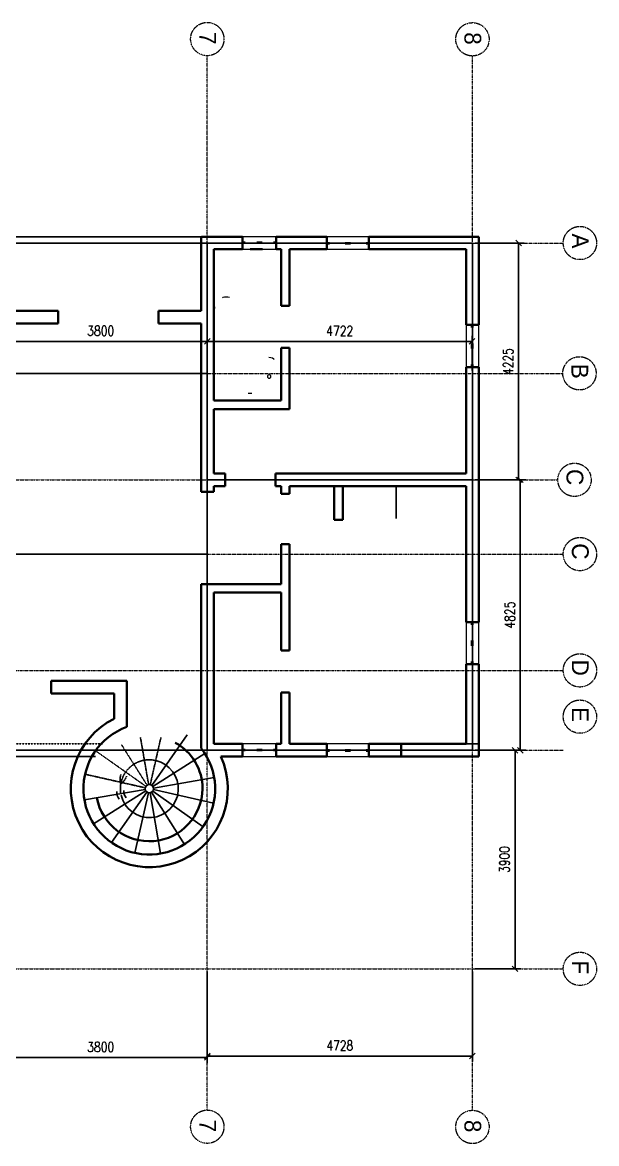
# Model space of a CAD drawing. Header units: inches. Extents: x 13 to 34639, y 6 to 20010.
# Drawn here: x 24404 to 34639, y 6 to 20010 of the extents above; entities that cross this region are included whole.
import ezdxf

# ---------------------------------------------------------------- set-up
doc = ezdxf.new("R2010")
doc.units = ezdxf.units.IN
doc.header["$MEASUREMENT"] = 0
for name, pattern in [('DASHED', [19.05, 12.7, -6.35]), ('HIDDEN', [0.25, 0.125, -0.125]), ('PHANTOM2', [31.75, 15.875, -3.175, 3.175, -3.175, 3.175, -3.175])]:
    doc.linetypes.add(name, pattern=pattern)
doc.layers.get('Defpoints').update_dxf_attribs({"color": 140})
for name, color, linetype, lineweight in [('A-Dimension', 1, 'Continuous', 15), ('A-WALL', 5, 'Continuous', 120), ('A-WINDOW', 4, 'Continuous', 9), ('HATCH', 6, 'Continuous', 0), ('Hide', 224, 'DASHED', 25), ('SANITARY', 212, 'Continuous', 5)]:
    doc.layers.add(name, color=color, linetype=linetype, lineweight=lineweight)
for name, color, linetype in [('A-Text', 4, 'Continuous'), ('broken', 9, 'Continuous'), ('HACTH', 8, 'Continuous'), ('panel', 2, 'Continuous')]:
    doc.layers.add(name, color=color, linetype=linetype)
doc.styles.add('MPN', font='romans.shx', dxfattribs={"width": 0.8, "height": 1.75})
doc.styles.get("Standard").update_dxf_attribs({"font": 'arial.ttf'})
doc.dimstyles.new('MPN', dxfattribs={"dimtxt": 2.5, "dimasz": 2.5, "dimexe": 1.2, "dimexo": 1, "dimgap": 1, "dimtad": 1, "dimdec": 0, "dimzin": 0, "dimdsep": 46, "dimtxsty": 'MPN', "dimcen": 0.09, "dimclrd": 256, "dimclrt": 1, "dimadec": 0, "dimazin": 0, "dimtfac": 1, "dimtdec": 0, "dimtofl": 0, "dimtmove": 0, "dimatfit": 3, "dimfxl": 1, "dimtolj": 1, "dimtzin": 0, "dimarcsym": 0})

# ---------------------------------------------------------------- blocks, each defined once
blk = doc.blocks.new('win 750')
at = {"layer": 'A-WINDOW'}
for p, q in [((0, 225), (-750, 225)), ((-750, 0), (0, 0))]:
    blk.add_line(p, q, dxfattribs=at)
for points in [[(-375, 118, 50, 50, 0), (-425, 118, 15, 15, 0), (-700, 118, 50, 50, 0), (-750, 118, 50, 50, 0)], [(0, 118, 50, 50, 0), (-50, 118, 15, 15, 0), (-325, 118, 50, 50, 0), (-375, 118, 50, 50, 0)]]:
    blk.add_lwpolyline(points, format="xyseb", dxfattribs=at)
blk = doc.blocks.new('WIN-600')
at = {"layer": 'A-WINDOW'}
for p, q in [((0, 0), (0, 600)), ((225, 600), (225, 0))]:
    blk.add_line(p, q, dxfattribs=at)
for points in [[(107, 300, 50, 50, 0), (107, 350, 15, 15, 0), (107, 550, 50, 50, 0), (107, 600, 50, 50, 0)], [(107, 0, 50, 50, 0), (107, 50, 15, 15, 0), (107, 250, 50, 50, 0), (107, 300, 50, 50, 0)]]:
    blk.add_lwpolyline(points, format="xyseb", dxfattribs=at)
blk = doc.blocks.new('WIN 600')
at = {"layer": 'A-WINDOW', "rotation": 270}
blk.add_blockref('WIN-600', (0, 225), dxfattribs=at)
blk = doc.blocks.new('_Oblique')
at = {"color": 0, "linetype": 'ByBlock', "lineweight": -2}
blk.add_line((-0.5, -0.5), (0.5, 0.5), dxfattribs=at)
blk = doc.blocks.new('*D29')
at = {"layer": 'A-Dimension', "color": 0, "lineweight": -2, "transparency": 16777216}
for p, q in [((27699, 13799), (27699, 14419)), ((32421, 13799), (32421, 14419))]:
    blk.add_line(p, q, dxfattribs=at)
at = {"layer": 'A-Dimension', "lineweight": -2, "transparency": 16777216}
blk.add_line((27699, 14319), (32421, 14319), dxfattribs=at)
at = {"layer": 'Defpoints', "color": 0, "transparency": 16777216}
for p in [(32421, 14319), (27699, 13749), (32421, 13749)]:
    blk.add_point(p, dxfattribs=at)
at = {"layer": 'A-Dimension', "lineweight": -2, "transparency": 16777216, "xscale": 100, "yscale": 100, "zscale": 100, "rotation": 180}
blk.add_blockref('_Oblique', (27699, 14319), dxfattribs=at)
at = {"layer": 'A-Dimension', "lineweight": -2, "transparency": 16777216, "xscale": 100, "yscale": 100, "zscale": 100}
blk.add_blockref('_Oblique', (32421, 14319), dxfattribs=at)
at = {"layer": 'A-Dimension', "color": 1, "transparency": 16777216, "insert": (30060, 14507), "char_height": 175, "attachment_point": 5, "style": 'MPN'}
blk.add_mtext('\\A1;4722', dxfattribs=at)
blk = doc.blocks.new('*D32')
at = {"layer": 'A-Dimension', "color": 0, "lineweight": -2, "transparency": 16777216}
for p, q in [((32476, 16074), (33350, 16074)), ((32476, 11849), (33350, 11849))]:
    blk.add_line(p, q, dxfattribs=at)
at = {"layer": 'A-Dimension', "lineweight": -2, "transparency": 16777216}
blk.add_line((33250, 16074), (33250, 11849), dxfattribs=at)
at = {"layer": 'Defpoints', "color": 0, "transparency": 16777216}
for p in [(32426, 16074), (32426, 11849), (33250, 11849)]:
    blk.add_point(p, dxfattribs=at)
at = {"layer": 'A-Dimension', "lineweight": -2, "transparency": 16777216, "xscale": 100, "yscale": 100, "zscale": 100}
for p, rotation in [((33250, 16074), 90), ((33250, 11849), 270)]:
    blk.add_blockref('_Oblique', p, dxfattribs=dict(at, rotation=rotation))
at = {"layer": 'A-Dimension', "color": 1, "transparency": 16777216, "insert": (33063, 13961), "char_height": 175, "attachment_point": 5, "rotation": 90, "style": 'MPN'}
blk.add_mtext('\\A1;4225', dxfattribs=at)
blk = doc.blocks.new('*D33')
at = {"layer": 'A-Dimension', "color": 0, "lineweight": -2, "transparency": 16777216}
for p, q in [((32476, 11849), (33380, 11849)), ((32476, 7024), (33380, 7024))]:
    blk.add_line(p, q, dxfattribs=at)
at = {"layer": 'A-Dimension', "lineweight": -2, "transparency": 16777216}
blk.add_line((33280, 11849), (33280, 7024), dxfattribs=at)
at = {"layer": 'Defpoints', "color": 0, "transparency": 16777216}
for p in [(32426, 11849), (32426, 7024), (33280, 7024)]:
    blk.add_point(p, dxfattribs=at)
at = {"layer": 'A-Dimension', "lineweight": -2, "transparency": 16777216, "xscale": 100, "yscale": 100, "zscale": 100}
for p, rotation in [((33280, 11849), 90), ((33280, 7024), 270)]:
    blk.add_blockref('_Oblique', p, dxfattribs=dict(at, rotation=rotation))
at = {"layer": 'A-Dimension', "color": 1, "transparency": 16777216, "insert": (33093, 9436), "char_height": 175, "attachment_point": 5, "rotation": 90, "style": 'MPN'}
blk.add_mtext('\\A1;4825', dxfattribs=at)
blk = doc.blocks.new('*D34')
at = {"layer": 'A-Dimension', "color": 0, "lineweight": -2, "transparency": 16777216}
for p, q in [((32476, 7024), (33287, 7024)), ((32476, 3124), (33287, 3124))]:
    blk.add_line(p, q, dxfattribs=at)
at = {"layer": 'A-Dimension', "lineweight": -2, "transparency": 16777216}
blk.add_line((33187, 7024), (33187, 3124), dxfattribs=at)
at = {"layer": 'Defpoints', "color": 0, "transparency": 16777216}
for p in [(32426, 7024), (32426, 3124), (33187, 3124)]:
    blk.add_point(p, dxfattribs=at)
at = {"layer": 'A-Dimension', "lineweight": -2, "transparency": 16777216, "xscale": 100, "yscale": 100, "zscale": 100}
for p, rotation in [((33187, 7024), 90), ((33187, 3124), 270)]:
    blk.add_blockref('_Oblique', p, dxfattribs=dict(at, rotation=rotation))
at = {"layer": 'A-Dimension', "color": 1, "transparency": 16777216, "insert": (32999, 5074), "char_height": 175, "attachment_point": 5, "rotation": 90, "style": 'MPN'}
blk.add_mtext('\\A1;3900', dxfattribs=at)
blk = doc.blocks.new('*D35')
at = {"layer": 'A-Dimension', "color": 0, "lineweight": -2, "transparency": 16777216}
for p, q in [((27699, 3074), (27699, 1469)), ((32426, 3074), (32426, 1469))]:
    blk.add_line(p, q, dxfattribs=at)
at = {"layer": 'A-Dimension', "lineweight": -2, "transparency": 16777216}
blk.add_line((32426, 1569), (27699, 1569), dxfattribs=at)
at = {"layer": 'Defpoints', "color": 0, "transparency": 16777216}
for p in [(27699, 3124), (32426, 3124), (27699, 1569)]:
    blk.add_point(p, dxfattribs=at)
at = {"layer": 'A-Dimension', "lineweight": -2, "transparency": 16777216, "xscale": 100, "yscale": 100, "zscale": 100, "rotation": 180}
blk.add_blockref('_Oblique', (27699, 1569), dxfattribs=at)
at = {"layer": 'A-Dimension', "lineweight": -2, "transparency": 16777216, "xscale": 100, "yscale": 100, "zscale": 100}
blk.add_blockref('_Oblique', (32426, 1569), dxfattribs=at)
at = {"layer": 'A-Dimension', "color": 1, "transparency": 16777216, "insert": (30063, 1756), "char_height": 175, "attachment_point": 5, "style": 'MPN'}
blk.add_mtext('\\A1;4728', dxfattribs=at)
blk = doc.blocks.new('*D36')
at = {"layer": 'A-Dimension', "color": 0, "lineweight": -2, "transparency": 16777216}
for p, q in [((27699, 3074), (27699, 1443)), ((23899, 2961), (23899, 1443))]:
    blk.add_line(p, q, dxfattribs=at)
at = {"layer": 'A-Dimension', "lineweight": -2, "transparency": 16777216}
blk.add_line((27699, 1543), (23899, 1543), dxfattribs=at)
at = {"layer": 'Defpoints', "color": 0, "transparency": 16777216}
for p in [(23899, 3011), (27699, 3124), (23899, 1543)]:
    blk.add_point(p, dxfattribs=at)
at = {"layer": 'A-Dimension', "lineweight": -2, "transparency": 16777216, "xscale": 100, "yscale": 100, "zscale": 100, "rotation": 180}
blk.add_blockref('_Oblique', (23899, 1543), dxfattribs=at)
at = {"layer": 'A-Dimension', "lineweight": -2, "transparency": 16777216, "xscale": 100, "yscale": 100, "zscale": 100}
blk.add_blockref('_Oblique', (27699, 1543), dxfattribs=at)
at = {"layer": 'A-Dimension', "color": 1, "transparency": 16777216, "insert": (25799, 1731), "char_height": 175, "attachment_point": 5, "style": 'MPN'}
blk.add_mtext('\\A1;3800', dxfattribs=at)
blk = doc.blocks.new('*D44')
at = {"layer": 'A-Dimension', "color": 0, "lineweight": -2, "transparency": 16777216}
for p, q in [((23899, 13799), (23899, 14419)), ((27699, 13799), (27699, 14419))]:
    blk.add_line(p, q, dxfattribs=at)
at = {"layer": 'A-Dimension', "lineweight": -2, "transparency": 16777216}
blk.add_line((23899, 14319), (27699, 14319), dxfattribs=at)
at = {"layer": 'Defpoints', "color": 0, "transparency": 16777216}
for p in [(27699, 14319), (23899, 13749), (27699, 13749)]:
    blk.add_point(p, dxfattribs=at)
at = {"layer": 'A-Dimension', "lineweight": -2, "transparency": 16777216, "xscale": 100, "yscale": 100, "zscale": 100, "rotation": 180}
blk.add_blockref('_Oblique', (23899, 14319), dxfattribs=at)
at = {"layer": 'A-Dimension', "lineweight": -2, "transparency": 16777216, "xscale": 100, "yscale": 100, "zscale": 100}
blk.add_blockref('_Oblique', (27699, 14319), dxfattribs=at)
at = {"layer": 'A-Dimension', "color": 1, "transparency": 16777216, "insert": (25799, 14507), "char_height": 175, "attachment_point": 5, "style": 'MPN'}
blk.add_mtext('\\A1;3800', dxfattribs=at)

msp = doc.modelspace()

# ---------------------------------------------------------------- linework, layer by layer
for p, q in [((26708.2, 6398), (27342.7, 7296.5)), ((26728, 6377.1), (27658.1, 6964.5)), ((26738.3, 6350.2), (27822.4, 6537)), ((26592.9, 6325.2), (25508.9, 6138.4)), ((26603.2, 6298.3), (25673.2, 5710.9)), ((26623.1, 6277.4), (25988.6, 5378.8)), ((26649.4, 6265.7), (26407.1, 5192.7)), ((26678.2, 6265), (26864.9, 5180.9)), ((26705, 6275.3), (27292.4, 5345.2)), ((26725.9, 6295.1), (27624.5, 5660.6)), ((26737.6, 6321.4), (27810.6, 6079.1))]:
    msp.add_line(p, q)
msp.add_circle((26665.6, 6337.7), 73.8)
at = {"color": 3}
for centre, radius, start, end in [((26665.6, 6337.7), 516.6, 192.72513, 77.27487), ((26255.1, 6268.9), 169.8, 174.43859, 222.46037), ((26380, 6290.7), 169.8, 174.43859, 222.46037)]:
    msp.add_arc(centre, radius, start, end, dxfattribs=at)
at = {"layer": 'A-WALL', "lineweight": 35}
for p, q in [((27588.9, 16186.5), (27588.9, 15961.5)), ((28329.1, 16186.5), (27596.9, 16186.5)), ((28329.1, 15961.5), (28329.1, 16186.5)), ((29829.1, 16186.5), (28929.1, 16186.5)), ((28929.1, 15961.5), (28929.1, 16186.5)), ((29829.1, 15961.5), (29829.1, 16186.5)), ((32538.9, 16186.5), (30579.1, 16186.5)), ((30579.1, 15961.5), (30579.1, 16186.5)), ((32538.9, 16186.5), (32538.9, 14611.5)), ((27588.9, 15961.5), (27588.9, 15961.5)), ((27588.9, 15961.5), (27588.9, 14861.5)), ((28329.1, 15961.5), (27813.9, 15961.5)), ((27813.9, 15961.5), (27813.9, 13261.5)), ((28682.7, 15961.5), (28463.9, 15961.5)), ((29013.9, 15961.5), (28929.1, 15961.5)), ((29013.9, 15961.5), (28929.1, 15961.5)), ((29013.9, 15961.5), (29013.9, 14953.3)), ((29829.1, 15961.5), (29163.9, 15961.5)), ((29163.9, 15961.5), (29163.9, 14953.3)), ((32313.9, 15961.5), (30579.1, 15961.5)), ((32313.9, 15961.5), (32313.9, 14611.5)), ((25038.9, 14861.5), (24013.9, 14861.5)), ((25038.9, 14861.5), (25038.9, 14636.5)), ((27588.9, 14861.5), (26830.9, 14861.5)), ((26830.9, 14861.5), (26830.9, 14636.5)), ((29013.9, 14953.3), (29163.9, 14953.3)), ((25038.9, 14636.5), (24013.9, 14636.5)), ((27588.9, 14636.5), (26830.9, 14636.5)), ((27588.9, 14636.5), (27588.9, 11636.5)), ((32313.9, 14611.5), (32538.9, 14611.5)), ((29013.9, 14203.3), (29163.9, 14203.3)), ((29013.9, 14203.3), (29013.9, 13261.5)), ((29163.9, 14203.3), (29163.9, 13111.5)), ((32313.9, 13861.5), (32313.9, 13849)), ((32313.9, 13861.5), (32313.9, 11961.5)), ((32313.9, 13861.5), (32538.9, 13861.5)), ((32538.9, 13861.5), (32538.9, 13849)), ((32538.9, 13861.5), (32538.9, 9311.5)), ((29013.9, 13261.5), (27813.9, 13261.5)), ((29163.9, 13111.5), (27813.9, 13111.5)), ((27813.9, 13111.5), (27813.9, 11961.5)), ((28017.8, 11961.5), (27813.9, 11961.5)), ((28017.8, 11961.5), (28017.8, 11736.5)), ((32313.9, 11961.5), (28917.8, 11961.5)), ((28917.8, 11961.5), (28917.8, 11736.5)), ((27813.9, 11636.5), (27588.9, 11636.5)), ((28017.8, 11736.5), (27813.9, 11736.5)), ((27813.9, 11736.5), (27813.9, 11636.5)), ((29013.9, 11736.5), (28917.8, 11736.5)), ((29013.9, 11736.5), (29013.9, 11599.9)), ((32313.9, 11736.5), (29163.9, 11736.5)), ((29163.9, 11736.5), (29163.9, 11599.9)), ((29963.9, 11736.5), (29963.9, 11136.5)), ((30113.9, 11736.5), (30113.9, 11136.5)), ((32313.9, 11736.5), (32313.9, 9311.5)), ((29013.9, 11599.9), (29163.9, 11599.9)), ((30113.9, 11136.5), (29963.9, 11136.5)), ((29013.9, 10699.9), (29013.9, 9986.5)), ((29013.9, 10699.9), (29163.9, 10699.9)), ((29163.9, 10699.9), (29163.9, 8802.4)), ((29013.9, 9986.5), (27588.9, 9986.5)), ((27588.9, 9986.5), (27588.9, 7062.5)), ((29013.9, 9836.5), (27813.9, 9836.5)), ((27813.9, 9836.5), (27813.9, 7136.5)), ((29013.9, 9836.5), (29013.9, 8802.4)), ((32313.9, 9311.5), (32538.9, 9311.5)), ((29013.9, 8802.4), (29163.9, 8802.4)), ((32313.9, 8561.5), (32313.9, 7136.5)), ((32313.9, 8561.5), (32538.9, 8561.5)), ((32538.9, 8561.5), (32538.9, 6911.5)), ((26261.9, 8261.5), (24913.9, 8261.5)), ((24913.9, 8261.5), (24913.9, 8036.5)), ((26261.9, 8261.5), (26261.9, 7439.9)), ((26036.9, 8036.5), (24913.9, 8036.5)), ((26036.9, 8036.5), (26036.9, 7587.2)), ((29013.9, 8052.4), (29013.9, 7136.5)), ((29013.9, 8052.4), (29163.9, 8052.4)), ((29163.9, 8052.4), (29163.9, 7136.5)), ((28329.1, 7136.5), (27813.9, 7136.5)), ((28329.1, 6911.5), (28329.1, 7136.5)), ((29013.9, 7136.5), (28929.1, 7136.5)), ((29013.9, 7136.5), (28929.1, 7136.5)), ((28929.1, 6911.5), (28929.1, 7136.5)), ((29829.1, 7136.5), (29163.9, 7136.5)), ((29829.1, 6911.5), (29829.1, 7136.5)), ((32313.9, 7136.5), (30579.1, 7136.5)), ((30579.1, 6911.5), (30579.1, 7136.5)), ((31154.3, 7136.5), (31154.3, 6911.5)), ((28329.1, 6911.5), (27941.3, 6911.5)), ((29829.1, 6911.5), (28929.1, 6911.5)), ((32538.9, 6911.5), (30579.1, 6911.5))]:
    msp.add_line(p, q, dxfattribs=at)
for centre, radius, start, end in [((26665.6, 6337.7), 1398.8, 116.71074, 24.21791), ((26665.6, 6337.7), 1173.8, 110.11839, 38.13307), ((26677.5, 6337.7), 937.5, 0, 61.20771), ((26664.9, 6350.3), 950.2, 190.53467, 359.237)]:
    msp.add_arc(centre, radius, start, end, dxfattribs=at)
at = {"layer": 'broken', "linetype": 'HIDDEN', "lineweight": -2, "ltscale": 2}
msp.add_line((25831.1, 7136.5), (24013.9, 7136.5), dxfattribs=at)
at = {"layer": 'HACTH', "lineweight": -2, "ltscale": 1000}
for p, q in [((24013.9, 16186.5), (27596.9, 16186.5)), ((31064.6, 11736.5), (31064.6, 11161.5))]:
    msp.add_line(p, q, dxfattribs=at)
at = {"layer": 'HACTH', "ltscale": 10}
msp.add_line((25703.7, 6911.5), (24013.9, 6911.5), dxfattribs=at)
at = {"layer": 'HATCH', "linetype": 'PHANTOM2'}
for p, q in [((27698.9, 604.5), (27698.9, 19416)), ((32426.4, 600.4), (32426.4, 19411.9)), ((703.4, 16074), (34045.5, 16074)), ((695.5, 13749), (34037.5, 13749)), ((607.3, 11849), (33949.4, 11849)), ((703.4, 10524), (34045.5, 10524)), ((703.4, 8449), (34045.5, 8449)), ((703.4, 7024), (34045.5, 7024)), ((703.4, 3124), (34045.5, 3124))]:
    msp.add_line(p, q, dxfattribs=at)
for centre in [(27698.9, 19713), (32426.4, 19708.8), (34342.4, 16074), (34334.5, 13749), (34246.3, 11849), (34342.4, 10524), (34342.4, 8449), (34342.4, 7624), (34342.4, 3124), (27698.9, 307.5), (32426.4, 303.4)]:
    msp.add_circle(centre, 296.9, dxfattribs=at)
at = {"layer": 'Hide', "ltscale": 0.5}
for p, q in [((26653.1, 6410.4), (26506.8, 7259.5)), ((26681.9, 6409.7), (26872.7, 7254.6)), ((26605.3, 6380.2), (25706.8, 7014.7)), ((26626.2, 6400.1), (26168.4, 7124.9)), ((26593.6, 6353.9), (25520.7, 6596.2))]:
    msp.add_line(p, q, dxfattribs=at)
for centre, radius, start, end in [((26665.6, 6337.7), 516.6, 77.27487, 189.77487), ((26460.9, 6507.3), 315.2, 163.98715, 195.06265), ((25987.9, 6664.1), 292.3, 305.23334, 339.11377)]:
    msp.add_arc(centre, radius, start, end, dxfattribs=at)
at = {"layer": 'panel'}
msp.add_line((32313.9, 7136.5), (32538.9, 7136.5), dxfattribs=at)
for points in [[(23898.9, 16074), (27698.9, 16074), (27698.9, 13749), (23898.9, 13749)], [(27698.9, 16074), (32426.4, 16074), (32426.4, 11849), (27698.9, 11849)], [(23898.9, 13749), (27698.9, 13749), (27698.9, 10524), (23898.9, 10524)], [(27698.9, 11849), (32426.4, 11849), (32426.4, 7024), (27698.9, 7024)], [(23898.9, 10524), (27698.9, 10524), (27698.9, 7024), (23898.9, 7024)]]:
    msp.add_lwpolyline(points, close=True, dxfattribs=at)
at = {"layer": 'SANITARY'}
for p, q in [((27971.9, 15097.8), (27973.4, 15099.5)), ((27976.3, 15099.7), (27974, 15099.7)), ((27834.2, 14904.8), (27834.2, 14934.9)), ((28775.3, 13704.6), (28772.8, 13692.1)), ((28772.8, 13692.1), (28775.3, 13679.7)), ((28802.8, 13722.8), (28793, 13721)), ((28793, 13663.3), (28802.8, 13661.5)), ((28812.7, 13721), (28802.8, 13722.8)), ((28802.8, 13661.5), (28812.7, 13663.3)), ((28832.9, 13692.1), (28830.4, 13704.6)), ((28831.2, 13680.9), (28832.9, 13692.1)), ((28491.5, 13392.1), (28430.2, 13392.1))]:
    msp.add_line(p, q, dxfattribs=at)
for centre, radius, start, end in [((27974, 15099), 0.72, 90, 138.67764), ((28033.4, 14929.1), 181.8, 69.30222, 108.46133)]:
    msp.add_arc(centre, radius, start, end, dxfattribs=at)
for centre, major_axis, start_param, end_param in [((28797.3, 13988.4), (93.4, 0), 0, 1.5707963), ((28868.2, 13697.2), (94.4, 0), 2.7329583, 2.9641127), ((28868.2, 13687), (94.4, 0), 3.3190726, 3.550227), ((28827.8, 13705), (50.3, 0), 2.3340287, 2.7329686), ((28827.8, 13679.3), (50.3, 0), 3.5502167, 3.9491566), ((28777.9, 13705), (50.3, 0), 0.4085541, 0.807494), ((28777.9, 13679.3), (50.3, 0), -0.807494, -0.4085541), ((28737.5, 13697.2), (94.4, 0), 0.17748, 0.4086343), ((28726.1, 13689.2), (106.8, 0), -0.408627, -0.1774726)]:
    msp.add_ellipse(centre, major_axis=major_axis, ratio=0.4411765, start_param=start_param, end_param=end_param, dxfattribs=at)

# ---------------------------------------------------------------- block references
at = {"layer": 'A-WALL', "xscale": -1}
for p in [(28929.1, 15961.5), (28929.1, 6911.5)]:
    msp.add_blockref('WIN 600', p, dxfattribs=at)
at = {"layer": 'A-WALL'}
for p, rotation in [((29829.1, 16186.5), 180), ((32538.9, 14611.5), 89.99999999999996), ((32538.9, 9311.5), 89.99999999999996), ((29829.1, 7136.5), 180)]:
    msp.add_blockref('win 750', p, dxfattribs=dict(at, rotation=rotation))

# ---------------------------------------------------------------- texts
at = {"layer": 'A-Text', "char_height": 300, "width": 2445, "attachment_point": 3, "rotation": 270}
for s, insert in [('{\\fCentury Gothic|b0|i0|c0|p34;\\C4;7}', (27855.6, 19616.2)), ('{\\fCentury Gothic|b0|i0|c0|p34;\\C4;8}', (32583.1, 19612.1)), ('{\\fCentury Gothic|b0|i0|c0|p34;\\C4;A}', (34499.1, 15977.2)), ('{\\fCentury Gothic|b0|i0|c0|p34;\\C4;B}', (34491.2, 13652.2)), ('{\\fCentury Gothic|b0|i0|c0|p34;\\C4;C}', (34403, 11752.2)), ('{\\fCentury Gothic|b0|i0|c0|p34;\\C4;C}', (34499.1, 10427.2)), ('{\\fCentury Gothic|b0|i0|c0|p34;\\C4;D}', (34499.1, 8352.2)), ('{\\fCentury Gothic|b0|i0|c0|p34;\\C4;E}', (34499.1, 7527.2)), ('{\\fCentury Gothic|b0|i0|c0|p34;\\C4;F}', (34499.1, 3027.2)), ('{\\fCentury Gothic|b0|i0|c0|p34;\\C4;7}', (27855.6, 210.8)), ('{\\fCentury Gothic|b0|i0|c0|p34;\\C4;8}', (32583.1, 206.7))]:
    msp.add_mtext(s, dxfattribs=dict(at, insert=insert))

# ---------------------------------------------------------------- dimensions: what is measured, and where the dimension line sits
at = {"layer": 'A-Dimension'}
for base, p1, p2, picture, middle in [((33250.1, 11849), (32426.4, 16074), (32426.4, 11849), '*D32', (33062.6, 13961.5)), ((33280, 7024), (32426.4, 11849), (32426.4, 7024), '*D33', (33092.5, 9436.5)), ((33186.8, 3124), (32426.4, 7024), (32426.4, 3124), '*D34', (32999.3, 5074))]:
    dim = msp.add_linear_dim(base=base, p1=p1, p2=p2, angle=90, dimstyle='MPN', override={"dimtxt": 1.75, "dimasz": 1, "dimexe": 1, "dimexo": 0.5, "dimpost": '\\X', "dimblk": 'Oblique', "dimldrblk": 'Oblique', "dimfxl": 0.18}, dxfattribs=at)
    dim.commit()
    dim.dimension.update_dxf_attribs({"geometry": picture, "text_midpoint": middle})
for base, p1, p2, picture, middle in [((27698.9, 14319.1), (23898.9, 13749), (27698.9, 13749), '*D44', (25798.9, 14506.6)), ((32420.6, 14319.4), (27698.9, 13749), (32420.6, 13749), '*D29', (30059.8, 14506.9)), ((23898.9, 1543.3), (27698.9, 3124), (23898.9, 3011.5), '*D36', (25798.9, 1730.8)), ((27698.9074337, 1568.5411302), (32426.4074337, 3123.9782956), (27698.9074337, 3123.9782956), '*D35', (30062.6574337, 1756.0411302))]:
    dim = msp.add_linear_dim(base=base, p1=p1, p2=p2, dimstyle='MPN', override={"dimtxt": 1.75, "dimasz": 1, "dimexe": 1, "dimexo": 0.5, "dimpost": '\\X', "dimblk": 'Oblique', "dimldrblk": 'Oblique', "dimfxl": 0.18}, dxfattribs=at)
    dim.commit()
    dim.dimension.update_dxf_attribs({"geometry": picture, "text_midpoint": middle})

doc.saveas('drawing.dxf')
